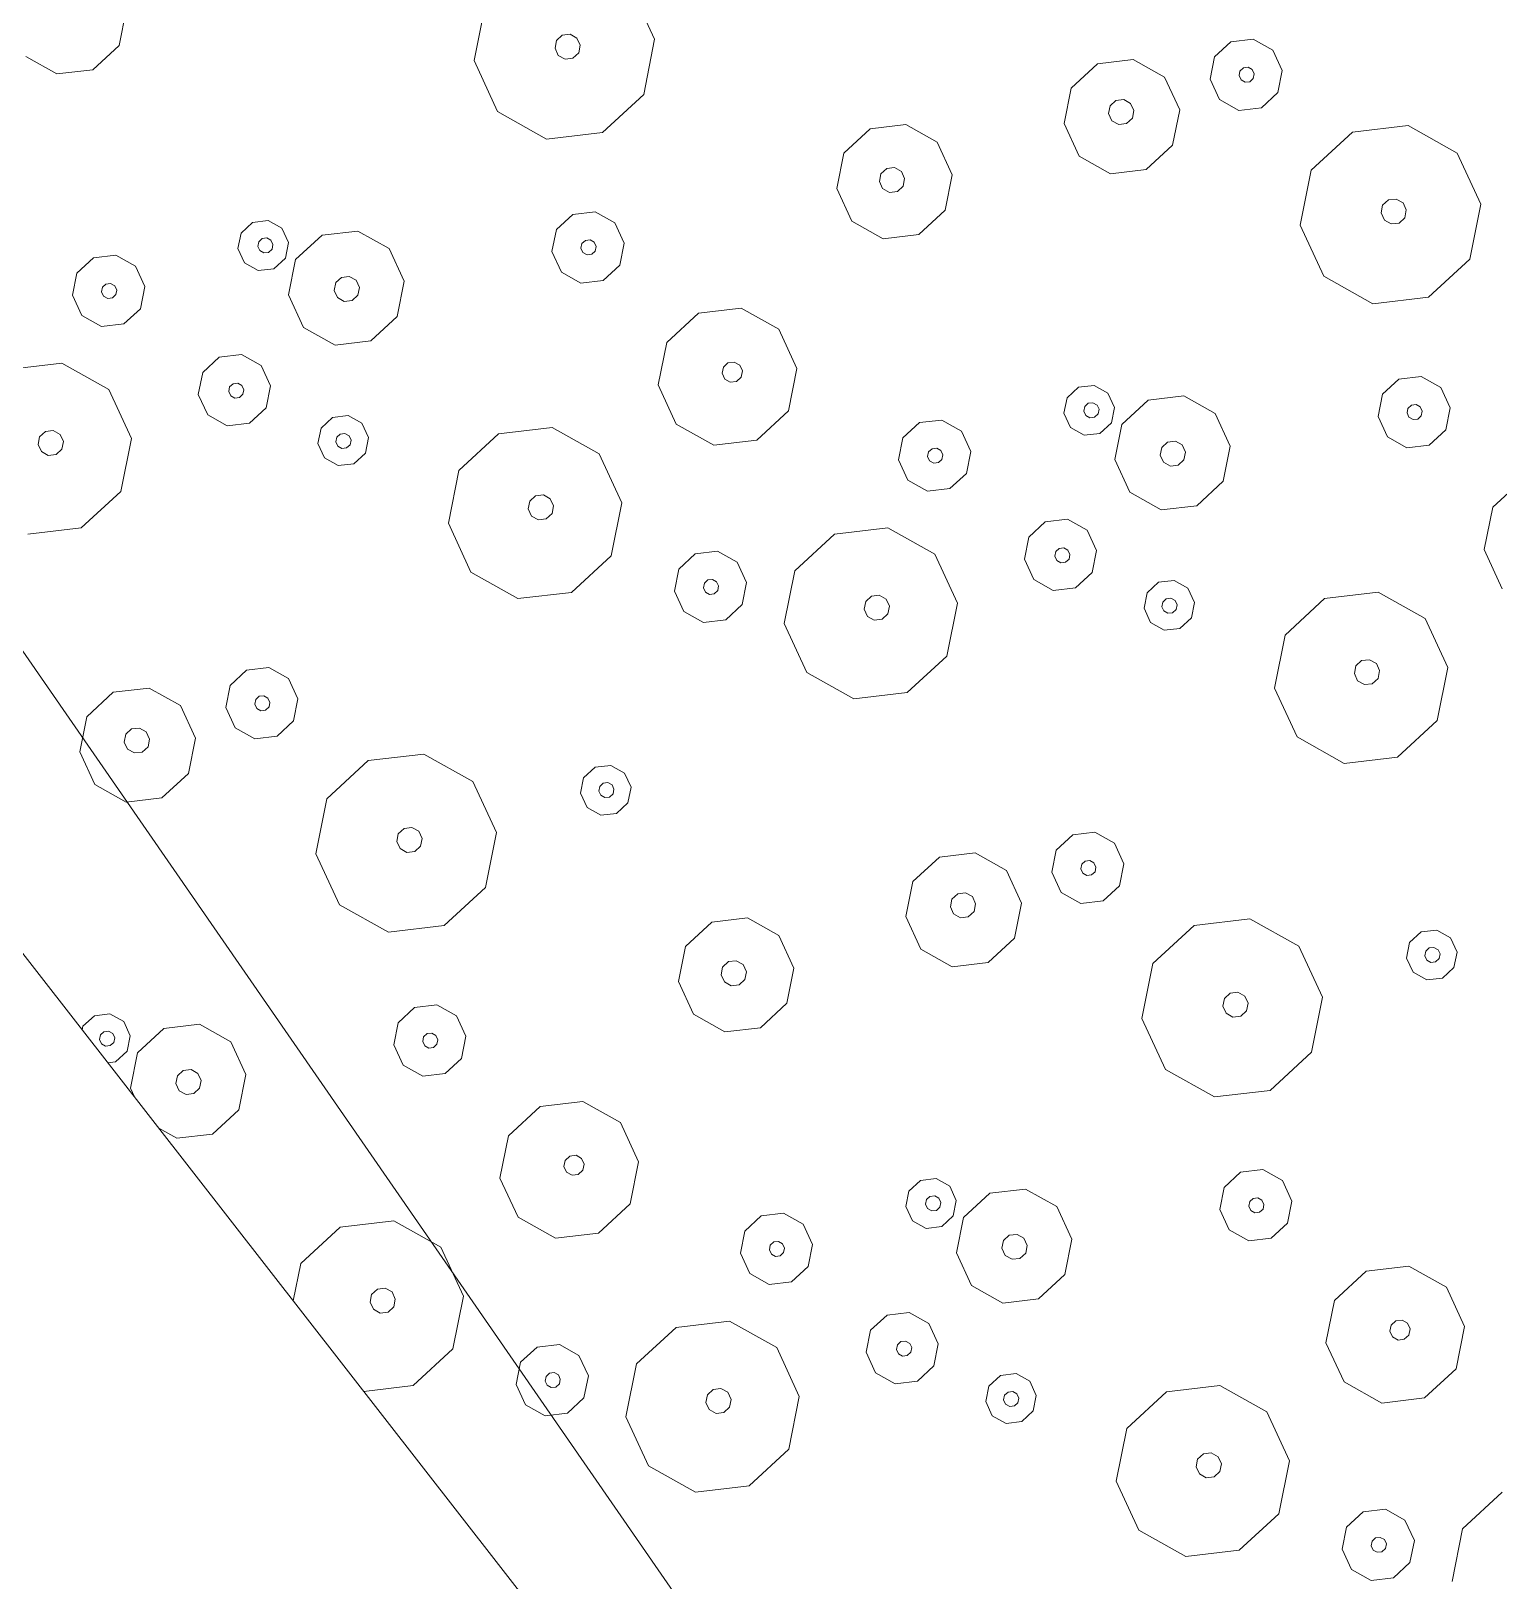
# Model space of a CAD drawing. Header units: metres. Extents: x -2858 to 512, y -1995 to 1252.
# Drawn here: x -541.983 to -538.752, y 377.744 to 381.156 of the extents above; entities that cross this region are included whole.
import ezdxf
from ezdxf.lldxf.tags import DXFTag

# ---------------------------------------------------------------- set-up
doc = ezdxf.new("R2010")
doc.units = ezdxf.units.M
doc.layers.add('Calque commun', color=7, linetype='Continuous')
doc.layers.add('Calque11', color=7, linetype='Continuous')
tags = doc.linetypes.add('HIDDENX2', pattern=[0.75, 0.5, -0.25]).pattern_tags.tags
tags[6:7] = [DXFTag(74, 4), DXFTag(75, 0), DXFTag(340, '0'), DXFTag(46, 1.0), DXFTag(50, 0.0), DXFTag(44, 0.0), DXFTag(45, 0.0)]
tags[4:5] = [DXFTag(74, 4), DXFTag(75, 0), DXFTag(340, '0'), DXFTag(46, 1.0), DXFTag(50, 0.0), DXFTag(44, 0.0), DXFTag(45, 0.0)]

# ---------------------------------------------------------------- blocks, each defined once
blk = doc.blocks.new('geometrebondepartleger')
at = {"layer": 'Calque11', "color": 7, "linetype": 'Continuous', "lineweight": 9}
blk.add_line((150.3457, 147.4392, 79), (130.1803, 35.9078, 79), dxfattribs=at)
blk = doc.blocks.new('pattern')
at = {"layer": 'Calque commun', "color": 54, "linetype": 'Continuous', "lineweight": 9}
for p, q in [((72.4658, 102.9849), (72.3636, 102.9246)), ((72.3636, 102.9246), (72.2455, 102.9358)), ((72.4538, 102.8631), (72.4964, 102.8882)), ((72.4964, 102.8882), (72.5456, 102.8835)), ((72.5456, 102.8835), (72.5827, 102.8508)), ((72.4342, 102.8177), (72.4538, 102.8631)), ((72.5827, 102.8508), (72.5934, 102.8025)), ((72.4449, 102.7694), (72.4342, 102.8177)), ((72.4963, 102.8126), (72.5005, 102.8221)), ((72.4986, 102.8024), (72.4963, 102.8126)), ((72.5064, 102.7956), (72.4986, 102.8024)), ((72.5005, 102.8221), (72.5094, 102.8274)), ((72.5094, 102.8274), (72.5198, 102.8264)), ((72.5198, 102.8264), (72.5275, 102.8195)), ((72.5298, 102.8094), (72.5257, 102.7999)), ((72.5275, 102.8195), (72.5298, 102.8094)), ((72.5934, 102.8025), (72.5738, 102.7572)), ((72.482, 102.7367), (72.4449, 102.7694)), ((72.5167, 102.7946), (72.5064, 102.7956)), ((72.5257, 102.7999), (72.5167, 102.7946)), ((72.5312, 102.732), (72.482, 102.7367)), ((72.5738, 102.7572), (72.5312, 102.732)), ((72.0289, 102.6311), (72.1106, 102.6793)), ((72.1106, 102.6793), (72.2051, 102.6703)), ((72.2051, 102.6703), (72.2763, 102.6075)), ((71.9911, 102.544), (72.0289, 102.6311)), ((72.2763, 102.6075), (72.2969, 102.5148)), ((72.5064, 102.5411), (72.6086, 102.6015)), ((72.6086, 102.6015), (72.7267, 102.5902)), ((72.7267, 102.5902), (72.8157, 102.5117)), ((72.0118, 102.4513), (71.9911, 102.544)), ((72.1073, 102.5326), (72.1129, 102.5453)), ((72.1104, 102.5191), (72.1073, 102.5326)), ((72.1129, 102.5453), (72.1248, 102.5523)), ((72.1248, 102.5523), (72.1386, 102.551)), ((72.1386, 102.551), (72.1489, 102.5419)), ((72.1489, 102.5419), (72.1519, 102.5284)), ((72.4592, 102.4323), (72.5064, 102.5411)), ((72.1207, 102.5099), (72.1104, 102.5191)), ((72.1345, 102.5086), (72.1207, 102.5099)), ((72.1464, 102.5157), (72.1345, 102.5086)), ((72.1519, 102.5284), (72.1464, 102.5157)), ((72.2969, 102.5148), (72.2592, 102.4277)), ((72.8157, 102.5117), (72.8415, 102.3959)), ((72.0829, 102.3885), (72.0118, 102.4513)), ((72.2592, 102.4277), (72.1774, 102.3795)), ((72.485, 102.3164), (72.4592, 102.4323)), ((72.6045, 102.4181), (72.6114, 102.4339)), ((72.6114, 102.4339), (72.6263, 102.4427)), ((72.6263, 102.4427), (72.6435, 102.4411)), ((72.6435, 102.4411), (72.6565, 102.4296)), ((72.6565, 102.4296), (72.6602, 102.4127)), ((72.6083, 102.4012), (72.6045, 102.4181)), ((72.6212, 102.3897), (72.6083, 102.4012)), ((72.6534, 102.3969), (72.6385, 102.3881)), ((72.6602, 102.4127), (72.6534, 102.3969)), ((72.8415, 102.3959), (72.7943, 102.287)), ((72.1774, 102.3795), (72.0829, 102.3885)), ((72.6385, 102.3881), (72.6212, 102.3897)), ((72.574, 102.2379), (72.485, 102.3164)), ((72.7943, 102.287), (72.6921, 102.2266)), ((72.6921, 102.2266), (72.574, 102.2379)), ((72.0768, 102.1638), (72.1193, 102.1889)), ((72.1193, 102.1889), (72.1686, 102.1842)), ((72.0571, 102.1184), (72.0768, 102.1638)), ((72.1686, 102.1842), (72.2056, 102.1515)), ((72.1193, 102.1133), (72.1234, 102.1228)), ((72.1234, 102.1228), (72.1324, 102.1281)), ((72.1324, 102.1281), (72.1427, 102.1271)), ((72.1427, 102.1271), (72.1505, 102.1202)), ((72.1505, 102.1202), (72.1527, 102.1101)), ((72.2056, 102.1515), (72.2164, 102.1032)), ((71.426, 102.0689), (71.4558, 102.0865)), ((71.4558, 102.0865), (71.4903, 102.0832)), ((72.0678, 102.0701), (72.0571, 102.1184)), ((72.1216, 102.1031), (72.1193, 102.1133)), ((72.1293, 102.0963), (72.1216, 102.1031)), ((72.1397, 102.0953), (72.1293, 102.0963)), ((72.1486, 102.1006), (72.1397, 102.0953)), ((72.1527, 102.1101), (72.1486, 102.1006)), ((72.2164, 102.1032), (72.1967, 102.0579)), ((71.4122, 102.0372), (71.426, 102.0689)), ((71.4903, 102.0832), (71.5162, 102.0603)), ((71.5162, 102.0603), (71.5238, 102.0266)), ((72.1049, 102.0374), (72.0678, 102.0701)), ((72.1967, 102.0579), (72.1541, 102.0327)), ((71.4198, 102.0034), (71.4122, 102.0372)), ((71.45, 102.0343), (71.4542, 102.0438)), ((71.4523, 102.0242), (71.45, 102.0343)), ((71.4601, 102.0173), (71.4523, 102.0242)), ((71.4542, 102.0438), (71.4631, 102.0491)), ((71.4631, 102.0491), (71.4734, 102.0481)), ((71.4793, 102.0216), (71.4704, 102.0163)), ((71.4734, 102.0481), (71.4812, 102.0413)), ((71.4835, 102.0311), (71.4793, 102.0216)), ((71.4812, 102.0413), (71.4835, 102.0311)), ((71.5238, 102.0266), (71.51, 101.9948)), ((72.1541, 102.0327), (72.1049, 102.0374)), ((72.7573, 101.9984), (72.7711, 102.0302)), ((72.7711, 102.0302), (72.8009, 102.0478)), ((72.8009, 102.0478), (72.8353, 102.0445)), ((72.8353, 102.0445), (72.8613, 102.0216)), ((72.8613, 102.0216), (72.8688, 101.9878)), ((71.4457, 101.9805), (71.4198, 102.0034)), ((71.4704, 102.0163), (71.4601, 102.0173)), ((71.51, 101.9948), (71.4802, 101.9772)), ((72.7648, 101.9647), (72.7573, 101.9984)), ((72.7968, 101.9957), (72.8009, 102.0052)), ((72.799, 101.9856), (72.7968, 101.9957)), ((72.8068, 101.9787), (72.799, 101.9856)), ((72.8009, 102.0052), (72.8098, 102.0105)), ((72.8098, 102.0105), (72.8202, 102.0095)), ((72.8202, 102.0095), (72.8279, 102.0026)), ((72.8302, 101.9925), (72.8261, 101.983)), ((72.8279, 102.0026), (72.8302, 101.9925)), ((72.8688, 101.9878), (72.855, 101.9561)), ((71.4802, 101.9772), (71.4457, 101.9805)), ((71.6977, 101.9146), (71.8042, 101.9774)), ((71.8042, 101.9774), (71.9272, 101.9657)), ((71.9272, 101.9657), (72.0199, 101.8839)), ((72.7908, 101.9418), (72.7648, 101.9647)), ((72.8171, 101.9777), (72.8068, 101.9787)), ((72.8261, 101.983), (72.8171, 101.9777)), ((72.855, 101.9561), (72.8252, 101.9385)), ((72.8252, 101.9385), (72.7908, 101.9418)), ((71.6486, 101.8012), (71.6977, 101.9146)), ((72.0199, 101.8839), (72.0468, 101.7632)), ((72.4624, 101.8591), (72.5305, 101.8994)), ((72.5305, 101.8994), (72.6092, 101.8919)), ((72.6092, 101.8919), (72.6685, 101.8395)), ((72.4309, 101.7866), (72.4624, 101.8591)), ((72.6685, 101.8395), (72.6857, 101.7623)), ((72.8301, 101.7935), (72.8727, 101.8186)), ((72.8727, 101.8186), (72.9219, 101.814)), ((72.9219, 101.814), (72.9589, 101.7812)), ((71.6754, 101.6805), (71.6486, 101.8012)), ((71.8098, 101.7854), (71.8167, 101.8013)), ((71.8135, 101.7686), (71.8098, 101.7854)), ((71.8167, 101.8013), (71.8316, 101.8101)), ((71.8316, 101.8101), (71.8488, 101.8085)), ((71.8488, 101.8085), (71.8618, 101.797)), ((71.8655, 101.7801), (71.8586, 101.7643)), ((71.8618, 101.797), (71.8655, 101.7801)), ((72.4481, 101.7094), (72.4309, 101.7866)), ((72.5311, 101.7789), (72.538, 101.7948)), ((72.5349, 101.762), (72.5311, 101.7789)), ((72.538, 101.7948), (72.5529, 101.8036)), ((72.5529, 101.8036), (72.5701, 101.8019)), ((72.5701, 101.8019), (72.5831, 101.7905)), ((72.5831, 101.7905), (72.5869, 101.7736)), ((72.8104, 101.7482), (72.8301, 101.7935)), ((72.9589, 101.7812), (72.9697, 101.733)), ((71.8265, 101.7571), (71.8135, 101.7686)), ((71.8437, 101.7555), (71.8265, 101.7571)), ((71.8586, 101.7643), (71.8437, 101.7555)), ((72.0468, 101.7632), (71.9976, 101.6498)), ((72.5479, 101.7505), (72.5349, 101.762)), ((72.5651, 101.7489), (72.5479, 101.7505)), ((72.58, 101.7577), (72.5651, 101.7489)), ((72.5869, 101.7736), (72.58, 101.7577)), ((72.6857, 101.7623), (72.6543, 101.6897)), ((72.8212, 101.6999), (72.8104, 101.7482)), ((72.8713, 101.746), (72.8754, 101.7555)), ((72.8736, 101.7358), (72.8713, 101.746)), ((72.8754, 101.7555), (72.8844, 101.7608)), ((72.8844, 101.7608), (72.8947, 101.7598)), ((72.8947, 101.7598), (72.9025, 101.7529)), ((72.9025, 101.7529), (72.9048, 101.7428)), ((72.8813, 101.729), (72.8736, 101.7358)), ((72.8917, 101.728), (72.8813, 101.729)), ((72.9006, 101.7332), (72.8917, 101.728)), ((72.9048, 101.7428), (72.9006, 101.7332)), ((72.9697, 101.733), (72.95, 101.6876)), ((70.9733, 101.6359), (71.0754, 101.6963)), ((71.0754, 101.6963), (71.1936, 101.685)), ((71.1936, 101.685), (71.2825, 101.6065)), ((71.7681, 101.5987), (71.6754, 101.6805)), ((72.5074, 101.657), (72.4481, 101.7094)), ((72.6543, 101.6897), (72.5861, 101.6495)), ((72.8582, 101.6672), (72.8212, 101.6999)), ((72.95, 101.6876), (72.9074, 101.6625)), ((73.1205, 101.6427), (73.2226, 101.703)), ((73.2226, 101.703), (73.3408, 101.6918)), ((73.3408, 101.6918), (73.4297, 101.6133)), ((71.9976, 101.6498), (71.8911, 101.587)), ((72.5861, 101.6495), (72.5074, 101.657)), ((72.9074, 101.6625), (72.8582, 101.6672)), ((73.0733, 101.5339), (73.1205, 101.6427)), ((70.7638, 101.6096), (70.726, 101.5226)), ((70.926, 101.5271), (70.9733, 101.6359)), ((72.5549, 101.5809), (72.5687, 101.6127)), ((72.5687, 101.6127), (72.5985, 101.6303)), ((72.5985, 101.6303), (72.6329, 101.627)), ((72.6329, 101.627), (72.6589, 101.6041)), ((73.4297, 101.6133), (73.4555, 101.4974)), ((71.2825, 101.6065), (71.3083, 101.4907)), ((71.8911, 101.587), (71.7681, 101.5987)), ((72.5624, 101.5471), (72.5549, 101.5809)), ((72.5906, 101.5805), (72.5947, 101.5901)), ((72.5928, 101.5704), (72.5906, 101.5805)), ((72.5947, 101.5901), (72.6036, 101.5954)), ((72.6036, 101.5954), (72.614, 101.5944)), ((72.614, 101.5944), (72.6217, 101.5875)), ((72.624, 101.5774), (72.6199, 101.5678)), ((72.6217, 101.5875), (72.624, 101.5774)), ((72.6589, 101.6041), (72.6664, 101.5703)), ((72.5884, 101.5242), (72.5624, 101.5471)), ((72.6006, 101.5635), (72.5928, 101.5704)), ((72.6109, 101.5626), (72.6006, 101.5635)), ((72.6199, 101.5678), (72.6109, 101.5626)), ((72.6664, 101.5703), (72.6526, 101.5385)), ((73.2254, 101.5355), (73.2403, 101.5443)), ((73.2403, 101.5443), (73.2576, 101.5427)), ((73.2576, 101.5427), (73.2705, 101.5312)), ((70.726, 101.5226), (70.6442, 101.4743)), ((70.9518, 101.4112), (70.926, 101.5271)), ((71.0713, 101.5129), (71.0782, 101.5287)), ((71.0751, 101.496), (71.0713, 101.5129)), ((71.0782, 101.5287), (71.0931, 101.5375)), ((71.0931, 101.5375), (71.1103, 101.5359)), ((71.1103, 101.5359), (71.1233, 101.5244)), ((71.1271, 101.5075), (71.1202, 101.4917)), ((71.1233, 101.5244), (71.1271, 101.5075)), ((72.6228, 101.521), (72.5884, 101.5242)), ((72.6526, 101.5385), (72.6228, 101.521)), ((73.0991, 101.418), (73.0733, 101.5339)), ((73.2185, 101.5196), (73.2254, 101.5355)), ((73.2223, 101.5027), (73.2185, 101.5196)), ((73.2743, 101.5143), (73.2674, 101.4985)), ((73.2705, 101.5312), (73.2743, 101.5143)), ((70.6442, 101.4743), (70.5497, 101.4833)), ((71.0881, 101.4845), (71.0751, 101.496)), ((71.1053, 101.4829), (71.0881, 101.4845)), ((71.1202, 101.4917), (71.1053, 101.4829)), ((71.3083, 101.4907), (71.2611, 101.3818)), ((73.2353, 101.4913), (73.2223, 101.5027)), ((73.2525, 101.4897), (73.2353, 101.4913)), ((73.2674, 101.4985), (73.2525, 101.4897)), ((73.4555, 101.4974), (73.4083, 101.3886)), ((72.8323, 101.3963), (72.852, 101.4417)), ((72.852, 101.4417), (72.8946, 101.4668)), ((72.8946, 101.4668), (72.9438, 101.4621)), ((72.9438, 101.4621), (72.9809, 101.4294)), ((71.0408, 101.3327), (70.9518, 101.4112)), ((71.7701, 101.393), (71.8127, 101.4182)), ((71.8127, 101.4182), (71.8619, 101.4135)), ((71.8619, 101.4135), (71.899, 101.3807)), ((72.8987, 101.4007), (72.9076, 101.406)), ((72.9076, 101.406), (72.9179, 101.405)), ((72.9179, 101.405), (72.9257, 101.3981)), ((72.9809, 101.4294), (72.9916, 101.3811)), ((73.188, 101.3395), (73.0991, 101.418)), ((71.2611, 101.3818), (71.1589, 101.3215)), ((71.7505, 101.3477), (71.7701, 101.393)), ((71.899, 101.3807), (71.9097, 101.3325)), ((72.8431, 101.348), (72.8323, 101.3963)), ((72.8945, 101.3912), (72.8987, 101.4007)), ((72.8968, 101.3811), (72.8945, 101.3912)), ((72.9046, 101.3742), (72.8968, 101.3811)), ((72.9149, 101.3732), (72.9046, 101.3742)), ((72.9239, 101.3785), (72.9149, 101.3732)), ((72.928, 101.388), (72.9239, 101.3785)), ((72.9257, 101.3981), (72.928, 101.388)), ((72.9916, 101.3811), (72.9719, 101.3358)), ((73.4083, 101.3886), (73.3061, 101.3282)), ((71.7612, 101.2994), (71.7505, 101.3477)), ((71.8126, 101.3425), (71.8168, 101.3521)), ((71.8149, 101.3324), (71.8126, 101.3425)), ((71.8168, 101.3521), (71.8257, 101.3573)), ((71.8257, 101.3573), (71.8361, 101.3564)), ((71.8361, 101.3564), (71.8438, 101.3495)), ((71.8461, 101.3393), (71.842, 101.3298)), ((71.8438, 101.3495), (71.8461, 101.3393)), ((72.8801, 101.3153), (72.8431, 101.348)), ((72.9719, 101.3358), (72.9294, 101.3106)), ((73.3061, 101.3282), (73.188, 101.3395)), ((71.1589, 101.3215), (71.0408, 101.3327)), ((71.8227, 101.3255), (71.8149, 101.3324)), ((71.833, 101.3245), (71.8227, 101.3255)), ((71.842, 101.3298), (71.833, 101.3245)), ((71.9097, 101.3325), (71.8901, 101.2871)), ((71.9852, 101.2827), (72.0533, 101.3229)), ((72.0533, 101.3229), (72.132, 101.3154)), ((72.132, 101.3154), (72.1914, 101.263)), ((72.9294, 101.3106), (72.8801, 101.3153)), ((70.5436, 101.2586), (70.5862, 101.2837)), ((70.5862, 101.2837), (70.6354, 101.279)), ((70.6354, 101.279), (70.6724, 101.2463)), ((71.7983, 101.2667), (71.7612, 101.2994)), ((71.8901, 101.2871), (71.8475, 101.262)), ((71.9537, 101.2101), (71.9852, 101.2827)), ((73.3963, 101.2667), (73.4389, 101.2918)), ((73.4389, 101.2918), (73.4881, 101.2871)), ((73.4881, 101.2871), (73.5252, 101.2544)), ((70.5239, 101.2132), (70.5436, 101.2586)), ((70.6724, 101.2463), (70.6832, 101.198)), ((71.8475, 101.262), (71.7983, 101.2667)), ((72.1914, 101.263), (72.2085, 101.1858)), ((73.3766, 101.2213), (73.3963, 101.2667)), ((73.5252, 101.2544), (73.5359, 101.2062)), ((70.5347, 101.1649), (70.5239, 101.2132)), ((70.5861, 101.2081), (70.5902, 101.2176)), ((70.5884, 101.198), (70.5861, 101.2081)), ((70.5902, 101.2176), (70.5992, 101.2229)), ((70.5992, 101.2229), (70.6095, 101.2219)), ((70.6095, 101.2219), (70.6173, 101.215)), ((70.6196, 101.2049), (70.6154, 101.1954)), ((70.6173, 101.215), (70.6196, 101.2049)), ((71.9709, 101.1329), (71.9537, 101.2101)), ((72.0467, 101.1927), (72.0536, 101.2086)), ((72.0536, 101.2086), (72.0685, 101.2174)), ((72.0685, 101.2174), (72.0857, 101.2157)), ((72.0857, 101.2157), (72.0987, 101.2043)), ((72.0987, 101.2043), (72.1024, 101.1874)), ((73.3874, 101.1731), (73.3766, 101.2213)), ((73.4388, 101.2162), (73.443, 101.2257)), ((73.4411, 101.2061), (73.4388, 101.2162)), ((73.4489, 101.1992), (73.4411, 101.2061)), ((73.443, 101.2257), (73.4519, 101.231)), ((73.4592, 101.1982), (73.4489, 101.1992)), ((73.4519, 101.231), (73.4622, 101.23)), ((73.4682, 101.2035), (73.4592, 101.1982)), ((73.4622, 101.23), (73.47, 101.2232)), ((73.4723, 101.213), (73.4682, 101.2035)), ((73.47, 101.2232), (73.4723, 101.213)), ((73.5359, 101.2062), (73.5163, 101.1608)), ((70.5717, 101.1322), (70.5347, 101.1649)), ((70.5962, 101.1911), (70.5884, 101.198)), ((70.6065, 101.1901), (70.5962, 101.1911)), ((70.6154, 101.1954), (70.6065, 101.1901)), ((70.6832, 101.198), (70.6635, 101.1527)), ((72.0505, 101.1758), (72.0467, 101.1927)), ((72.0634, 101.1644), (72.0505, 101.1758)), ((72.0956, 101.1715), (72.0807, 101.1627)), ((72.1024, 101.1874), (72.0956, 101.1715)), ((72.2085, 101.1858), (72.1771, 101.1132)), ((73.4245, 101.1404), (73.3874, 101.1731)), ((70.621, 101.1275), (70.5717, 101.1322)), ((70.6635, 101.1527), (70.621, 101.1275)), ((71.2379, 101.125), (71.2677, 101.1426)), ((71.2677, 101.1426), (71.3022, 101.1393)), ((71.3022, 101.1393), (71.3281, 101.1164)), ((72.0302, 101.0805), (71.9709, 101.1329)), ((72.0807, 101.1627), (72.0634, 101.1644)), ((73.4737, 101.1357), (73.4245, 101.1404)), ((73.5163, 101.1608), (73.4737, 101.1357)), ((71.2241, 101.0932), (71.2379, 101.125)), ((71.2636, 101.0905), (71.2677, 101.1)), ((71.2677, 101.1), (71.2766, 101.1053)), ((71.2766, 101.1053), (71.287, 101.1043)), ((71.287, 101.1043), (71.2948, 101.0974)), ((71.2948, 101.0974), (71.297, 101.0873)), ((71.3281, 101.1164), (71.3356, 101.0826)), ((72.1771, 101.1132), (72.109, 101.073)), ((70.1646, 101.0094), (70.271, 101.0722)), ((70.271, 101.0722), (70.394, 101.0605)), ((71.2317, 101.0595), (71.2241, 101.0932)), ((71.2658, 101.0804), (71.2636, 101.0905)), ((71.2736, 101.0735), (71.2658, 101.0804)), ((71.284, 101.0725), (71.2736, 101.0735)), ((71.2929, 101.0778), (71.284, 101.0725)), ((71.297, 101.0873), (71.2929, 101.0778)), ((71.3356, 101.0826), (71.3219, 101.0509)), ((72.109, 101.073), (72.0302, 101.0805)), ((72.9714, 101.0347), (73.0531, 101.083)), ((73.0531, 101.083), (73.1476, 101.074)), ((73.1476, 101.074), (73.2188, 101.0111)), ((70.394, 101.0605), (70.4867, 100.9787)), ((71.2576, 101.0366), (71.2317, 101.0595)), ((71.2921, 101.0333), (71.2576, 101.0366)), ((71.3219, 101.0509), (71.2921, 101.0333)), ((72.4258, 101.0051), (72.4939, 101.0453)), ((72.4939, 101.0453), (72.5726, 101.0378)), ((72.5726, 101.0378), (72.6319, 100.9854)), ((72.9336, 100.9476), (72.9714, 101.0347)), ((70.1154, 100.896), (70.1646, 101.0094)), ((70.9292, 100.954), (70.9973, 100.9942)), ((70.9973, 100.9942), (71.0761, 100.9867)), ((72.3943, 100.9325), (72.4258, 101.0051)), ((73.2188, 101.0111), (73.2394, 100.9185)), ((73.4489, 100.9448), (73.5511, 101.0051)), ((73.5511, 101.0051), (73.6692, 100.9939)), ((73.6692, 100.9939), (73.7514, 100.9213)), ((70.4867, 100.9787), (70.5136, 100.858)), ((71.0761, 100.9867), (71.1354, 100.9343)), ((72.6319, 100.9854), (72.6491, 100.9082)), ((70.8977, 100.8814), (70.9292, 100.954)), ((71.1354, 100.9343), (71.1526, 100.8571)), ((72.4115, 100.8553), (72.3943, 100.9325)), ((72.4947, 100.9167), (72.5016, 100.9325)), ((72.5016, 100.9325), (72.5165, 100.9413)), ((72.5165, 100.9413), (72.5337, 100.9397)), ((72.5337, 100.9397), (72.5467, 100.9282)), ((72.5467, 100.9282), (72.5504, 100.9113)), ((72.9543, 100.855), (72.9336, 100.9476)), ((73.0498, 100.9362), (73.0554, 100.949)), ((73.0528, 100.9227), (73.0498, 100.9362)), ((73.0554, 100.949), (73.0673, 100.956)), ((73.0673, 100.956), (73.0811, 100.9547)), ((73.0811, 100.9547), (73.0914, 100.9455)), ((73.0944, 100.932), (73.0889, 100.9193)), ((73.0914, 100.9455), (73.0944, 100.932)), ((73.4017, 100.8359), (73.4489, 100.9448)), ((70.1423, 100.7753), (70.1154, 100.896)), ((70.2766, 100.8803), (70.2835, 100.8961)), ((70.2835, 100.8961), (70.2984, 100.9049)), ((70.2984, 100.9049), (70.3156, 100.9033)), ((70.3156, 100.9033), (70.3286, 100.8918)), ((70.3286, 100.8918), (70.3323, 100.8749)), ((71.0048, 100.8896), (71.0197, 100.8984)), ((71.0197, 100.8984), (71.037, 100.8967)), ((71.037, 100.8967), (71.0499, 100.8853)), ((71.2969, 100.8883), (71.3395, 100.9135)), ((71.3395, 100.9135), (71.3887, 100.9088)), ((71.3887, 100.9088), (71.4258, 100.876)), ((72.4985, 100.8998), (72.4947, 100.9167)), ((72.5114, 100.8883), (72.4985, 100.8998)), ((72.5436, 100.8955), (72.5287, 100.8867)), ((72.5504, 100.9113), (72.5436, 100.8955)), ((72.6491, 100.9082), (72.6177, 100.8356)), ((73.0632, 100.9136), (73.0528, 100.9227)), ((73.077, 100.9123), (73.0632, 100.9136)), ((73.0889, 100.9193), (73.077, 100.9123)), ((73.2394, 100.9185), (73.2017, 100.8314)), ((70.2804, 100.8634), (70.2766, 100.8803)), ((70.2933, 100.8519), (70.2804, 100.8634)), ((70.3255, 100.8591), (70.3106, 100.8503)), ((70.3323, 100.8749), (70.3255, 100.8591)), ((70.5136, 100.858), (70.4644, 100.7446)), ((70.9149, 100.8042), (70.8977, 100.8814)), ((70.9979, 100.8737), (71.0048, 100.8896)), ((71.0017, 100.8568), (70.9979, 100.8737)), ((71.0537, 100.8684), (71.0468, 100.8525)), ((71.0499, 100.8853), (71.0537, 100.8684)), ((71.2772, 100.843), (71.2969, 100.8883)), ((71.4258, 100.876), (71.4365, 100.8278)), ((72.5287, 100.8867), (72.5114, 100.8883)), ((70.3106, 100.8503), (70.2933, 100.8519)), ((71.0147, 100.8453), (71.0017, 100.8568)), ((71.0319, 100.8437), (71.0147, 100.8453)), ((71.0468, 100.8525), (71.0319, 100.8437)), ((71.1526, 100.8571), (71.1211, 100.7845)), ((71.288, 100.7947), (71.2772, 100.843)), ((71.3381, 100.8408), (71.3423, 100.8503)), ((71.3404, 100.8306), (71.3381, 100.8408)), ((71.3482, 100.8238), (71.3404, 100.8306)), ((71.3423, 100.8503), (71.3512, 100.8556)), ((71.3585, 100.8228), (71.3482, 100.8238)), ((71.3512, 100.8556), (71.3615, 100.8546)), ((71.3675, 100.828), (71.3585, 100.8228)), ((71.3615, 100.8546), (71.3693, 100.8477)), ((71.3716, 100.8376), (71.3675, 100.828)), ((71.3693, 100.8477), (71.3716, 100.8376)), ((71.4365, 100.8278), (71.4168, 100.7824)), ((72.4708, 100.8029), (72.4115, 100.8553)), ((72.6177, 100.8356), (72.5495, 100.7954)), ((73.0254, 100.7921), (72.9543, 100.855)), ((73.2017, 100.8314), (73.1199, 100.7831)), ((73.4275, 100.7201), (73.4017, 100.8359)), ((73.547, 100.8217), (73.5539, 100.8376)), ((73.5539, 100.8376), (73.5688, 100.8464)), ((73.5688, 100.8464), (73.586, 100.8447)), ((73.586, 100.8447), (73.599, 100.8333)), ((73.599, 100.8333), (73.6027, 100.8164)), ((70.9742, 100.7518), (70.9149, 100.8042)), ((71.3251, 100.762), (71.288, 100.7947)), ((71.5873, 100.7375), (71.6895, 100.7979)), ((71.6895, 100.7979), (71.8076, 100.7866)), ((72.5495, 100.7954), (72.4708, 100.8029)), ((73.1199, 100.7831), (73.0254, 100.7921)), ((73.5508, 100.8048), (73.547, 100.8217)), ((73.5637, 100.7934), (73.5508, 100.8048)), ((73.581, 100.7917), (73.5637, 100.7934)), ((73.5959, 100.8005), (73.581, 100.7917)), ((73.6027, 100.8164), (73.5959, 100.8005)), ((70.2349, 100.6935), (70.1423, 100.7753)), ((71.1211, 100.7845), (71.053, 100.7443)), ((71.3743, 100.7573), (71.3251, 100.762)), ((71.4168, 100.7824), (71.3743, 100.7573)), ((71.8076, 100.7866), (71.8966, 100.7081)), ((70.4644, 100.7446), (70.358, 100.6818)), ((71.053, 100.7443), (70.9742, 100.7518)), ((71.0355, 100.7075), (71.0653, 100.7251)), ((71.0653, 100.7251), (71.0998, 100.7218)), ((71.0998, 100.7218), (71.1257, 100.6989)), ((71.5401, 100.6287), (71.5873, 100.7375)), ((70.358, 100.6818), (70.2349, 100.6935)), ((71.0217, 100.6757), (71.0355, 100.7075)), ((71.0615, 100.6849), (71.0705, 100.6902)), ((71.0705, 100.6902), (71.0808, 100.6892)), ((71.0808, 100.6892), (71.0886, 100.6823)), ((71.1257, 100.6989), (71.1332, 100.6651)), ((71.8966, 100.7081), (71.9223, 100.5922)), ((73.5165, 100.6415), (73.4275, 100.7201)), ((71.0293, 100.6419), (71.0217, 100.6757)), ((71.0574, 100.6754), (71.0615, 100.6849)), ((71.0596, 100.6652), (71.0574, 100.6754)), ((71.0674, 100.6583), (71.0596, 100.6652)), ((71.0778, 100.6574), (71.0674, 100.6583)), ((71.0867, 100.6626), (71.0778, 100.6574)), ((71.0908, 100.6722), (71.0867, 100.6626)), ((71.0886, 100.6823), (71.0908, 100.6722)), ((71.1332, 100.6651), (71.1195, 100.6333)), ((73.7064, 100.6727), (73.6346, 100.6303)), ((71.0552, 100.619), (71.0293, 100.6419)), ((71.0897, 100.6158), (71.0552, 100.619)), ((71.1195, 100.6333), (71.0897, 100.6158)), ((71.5659, 100.5128), (71.5401, 100.6287)), ((71.6854, 100.6144), (71.6922, 100.6303)), ((71.6922, 100.6303), (71.7072, 100.6391)), ((71.7072, 100.6391), (71.7244, 100.6375)), ((71.7244, 100.6375), (71.7374, 100.626)), ((71.7374, 100.626), (71.7411, 100.6091)), ((73.6346, 100.6303), (73.5165, 100.6415)), ((71.6891, 100.5975), (71.6854, 100.6144)), ((71.7021, 100.5861), (71.6891, 100.5975)), ((71.7193, 100.5845), (71.7021, 100.5861)), ((71.7342, 100.5933), (71.7193, 100.5845)), ((71.7411, 100.6091), (71.7342, 100.5933)), ((71.9223, 100.5922), (71.8751, 100.4834)), ((73.0193, 100.5674), (73.0618, 100.5926)), ((73.0618, 100.5926), (73.1111, 100.5879)), ((73.1111, 100.5879), (73.1481, 100.5551)), ((71.3188, 100.5365), (71.3614, 100.5616)), ((71.3614, 100.5616), (71.4106, 100.5569)), ((71.4106, 100.5569), (71.4477, 100.5242)), ((72.9996, 100.522), (73.0193, 100.5674)), ((73.1481, 100.5551), (73.1589, 100.5069)), ((71.2992, 100.4911), (71.3188, 100.5365)), ((71.4477, 100.5242), (71.4584, 100.4759)), ((73.0103, 100.4738), (72.9996, 100.522)), ((73.0618, 100.5169), (73.0659, 100.5265)), ((73.064, 100.5068), (73.0618, 100.5169)), ((73.0659, 100.5265), (73.0749, 100.5317)), ((73.0749, 100.5317), (73.0852, 100.5307)), ((73.0852, 100.5307), (73.093, 100.5239)), ((73.093, 100.5239), (73.0952, 100.5137)), ((70.2173, 100.4425), (70.2369, 100.4878)), ((70.2369, 100.4878), (70.2795, 100.513)), ((70.2795, 100.513), (70.3287, 100.5083)), ((70.3287, 100.5083), (70.3658, 100.4755)), ((71.3099, 100.4428), (71.2992, 100.4911)), ((71.3614, 100.486), (71.3655, 100.4955)), ((71.3636, 100.4759), (71.3614, 100.486)), ((71.3655, 100.4955), (71.3744, 100.5008)), ((71.3744, 100.5008), (71.3848, 100.4998)), ((71.3848, 100.4998), (71.3925, 100.4929)), ((71.3948, 100.4828), (71.3907, 100.4733)), ((71.3925, 100.4929), (71.3948, 100.4828)), ((71.6548, 100.4343), (71.5659, 100.5128)), ((71.8751, 100.4834), (71.773, 100.423)), ((72.3685, 100.4726), (72.3983, 100.4902)), ((72.3983, 100.4902), (72.4328, 100.4869)), ((72.4328, 100.4869), (72.4587, 100.464)), ((73.0718, 100.4999), (73.064, 100.5068)), ((73.0822, 100.4989), (73.0718, 100.4999)), ((73.0911, 100.5042), (73.0822, 100.4989)), ((73.0952, 100.5137), (73.0911, 100.5042)), ((73.1589, 100.5069), (73.1392, 100.4615)), ((70.2836, 100.4469), (70.2925, 100.4521)), ((70.2925, 100.4521), (70.3029, 100.4512)), ((70.3029, 100.4512), (70.3107, 100.4443)), ((70.3658, 100.4755), (70.3766, 100.4273)), ((71.3714, 100.469), (71.3636, 100.4759)), ((71.3817, 100.468), (71.3714, 100.469)), ((71.3907, 100.4733), (71.3817, 100.468)), ((71.4584, 100.4759), (71.4388, 100.4306)), ((72.3548, 100.4408), (72.3685, 100.4726)), ((72.3967, 100.4475), (72.4056, 100.4528)), ((72.4056, 100.4528), (72.4159, 100.4518)), ((72.4159, 100.4518), (72.4237, 100.4449)), ((72.4587, 100.464), (72.4662, 100.4302)), ((73.0474, 100.4411), (73.0103, 100.4738)), ((73.1392, 100.4615), (73.0966, 100.4364)), ((70.228, 100.3942), (70.2173, 100.4425)), ((70.2795, 100.4373), (70.2836, 100.4469)), ((70.2817, 100.4272), (70.2795, 100.4373)), ((70.2895, 100.4203), (70.2817, 100.4272)), ((70.2999, 100.4193), (70.2895, 100.4203)), ((70.3088, 100.4246), (70.2999, 100.4193)), ((70.3129, 100.4342), (70.3088, 100.4246)), ((70.3107, 100.4443), (70.3129, 100.4342)), ((70.3766, 100.4273), (70.3569, 100.3819)), ((70.452, 100.3775), (70.5201, 100.4177)), ((70.5201, 100.4177), (70.5989, 100.4102)), ((71.347, 100.4101), (71.3099, 100.4428)), ((71.4388, 100.4306), (71.3962, 100.4054)), ((71.773, 100.423), (71.6548, 100.4343)), ((72.3623, 100.407), (72.3548, 100.4408)), ((72.3925, 100.438), (72.3967, 100.4475)), ((72.3948, 100.4278), (72.3925, 100.438)), ((72.4026, 100.421), (72.3948, 100.4278)), ((72.4129, 100.42), (72.4026, 100.421)), ((72.4218, 100.4253), (72.4129, 100.42)), ((72.426, 100.4348), (72.4218, 100.4253)), ((72.4237, 100.4449), (72.426, 100.4348)), ((72.4662, 100.4302), (72.4525, 100.3984)), ((73.0966, 100.4364), (73.0474, 100.4411)), ((70.2651, 100.3615), (70.228, 100.3942)), ((70.3569, 100.3819), (70.3143, 100.3568)), ((70.5989, 100.4102), (70.6582, 100.3578)), ((71.3962, 100.4054), (71.347, 100.4101)), ((71.8631, 100.3615), (71.9057, 100.3866)), ((71.9057, 100.3866), (71.9549, 100.382)), ((71.9549, 100.382), (71.992, 100.3492)), ((72.3882, 100.3841), (72.3623, 100.407)), ((72.4227, 100.3808), (72.3882, 100.3841)), ((72.4525, 100.3984), (72.4227, 100.3808)), ((72.6402, 100.3182), (72.7467, 100.3811)), ((72.7467, 100.3811), (72.8697, 100.3693)), ((70.3143, 100.3568), (70.2651, 100.3615)), ((70.4205, 100.3049), (70.452, 100.3775)), ((70.6582, 100.3578), (70.6754, 100.2806)), ((71.8435, 100.3161), (71.8631, 100.3615)), ((71.992, 100.3492), (72.0028, 100.301)), ((72.8697, 100.3693), (72.9624, 100.2875)), ((70.5204, 100.3034), (70.5353, 100.3122)), ((70.5353, 100.3122), (70.5525, 100.3105)), ((71.8542, 100.2679), (71.8435, 100.3161)), ((71.9057, 100.311), (71.9098, 100.3205)), ((71.9098, 100.3205), (71.9187, 100.3258)), ((71.9187, 100.3258), (71.9291, 100.3248)), ((71.9291, 100.3248), (71.9369, 100.318)), ((71.9369, 100.318), (71.9391, 100.3078)), ((72.5911, 100.2048), (72.6402, 100.3182)), ((70.4377, 100.2277), (70.4205, 100.3049)), ((70.5135, 100.2875), (70.5204, 100.3034)), ((70.5173, 100.2706), (70.5135, 100.2875)), ((70.5525, 100.3105), (70.5655, 100.2991)), ((70.5693, 100.2822), (70.5624, 100.2663)), ((70.5655, 100.2991), (70.5693, 100.2822)), ((70.6754, 100.2806), (70.6439, 100.208)), ((71.9079, 100.3009), (71.9057, 100.311)), ((71.9157, 100.294), (71.9079, 100.3009)), ((71.926, 100.293), (71.9157, 100.294)), ((71.935, 100.2983), (71.926, 100.293)), ((71.9391, 100.3078), (71.935, 100.2983)), ((72.0028, 100.301), (71.9831, 100.2556)), ((72.9624, 100.2875), (72.9893, 100.1669)), ((73.4049, 100.2628), (73.473, 100.303)), ((73.473, 100.303), (73.5517, 100.2955)), ((73.5517, 100.2955), (73.611, 100.2431)), ((70.5303, 100.2592), (70.5173, 100.2706)), ((70.5475, 100.2575), (70.5303, 100.2592)), ((70.5624, 100.2663), (70.5475, 100.2575)), ((71.8913, 100.2352), (71.8542, 100.2679)), ((71.9831, 100.2556), (71.9405, 100.2305)), ((73.3734, 100.1902), (73.4049, 100.2628)), ((70.497, 100.1753), (70.4377, 100.2277)), ((71.9405, 100.2305), (71.8913, 100.2352)), ((72.7592, 100.205), (72.7741, 100.2138)), ((72.7741, 100.2138), (72.7913, 100.2121)), ((72.7913, 100.2121), (72.8043, 100.2007)), ((73.611, 100.2431), (73.6208, 100.1992)), ((70.5758, 100.1678), (70.497, 100.1753)), ((70.6439, 100.208), (70.5758, 100.1678)), ((71.4382, 100.1295), (71.52, 100.1778)), ((71.52, 100.1778), (71.6145, 100.1688)), ((72.6179, 100.0842), (72.5911, 100.2048)), ((72.7523, 100.1891), (72.7592, 100.205)), ((72.756, 100.1722), (72.7523, 100.1891)), ((72.808, 100.1838), (72.8011, 100.1679)), ((72.8043, 100.2007), (72.808, 100.1838)), ((73.3906, 100.113), (73.3734, 100.1902)), ((73.4736, 100.1825), (73.4805, 100.1984)), ((73.4774, 100.1656), (73.4736, 100.1825)), ((73.4805, 100.1984), (73.4954, 100.2072)), ((73.4954, 100.2072), (73.5126, 100.2056)), ((73.5126, 100.2056), (73.5256, 100.1941)), ((73.5294, 100.1772), (73.5225, 100.1613)), ((73.5256, 100.1941), (73.5294, 100.1772)), ((71.6145, 100.1688), (71.6856, 100.1059)), ((72.769, 100.1607), (72.756, 100.1722)), ((72.7862, 100.1591), (72.769, 100.1607)), ((72.8011, 100.1679), (72.7862, 100.1591)), ((72.9893, 100.1669), (72.9401, 100.0535)), ((73.4903, 100.1542), (73.4774, 100.1656)), ((73.5076, 100.1525), (73.4903, 100.1542)), ((73.5225, 100.1613), (73.5076, 100.1525)), ((70.8926, 100.0999), (70.9607, 100.1401)), ((70.9607, 100.1401), (71.0395, 100.1326)), ((71.0395, 100.1326), (71.0988, 100.0803)), ((71.4004, 100.0424), (71.4382, 100.1295)), ((73.4499, 100.0606), (73.3906, 100.113)), ((73.6052, 100.1128), (73.5968, 100.0934)), ((70.8611, 100.0273), (70.8926, 100.0999)), ((71.0988, 100.0803), (71.116, 100.003)), ((71.6856, 100.1059), (71.7063, 100.0133)), ((71.9157, 100.0396), (72.0179, 100.0999)), ((72.0179, 100.0999), (72.1361, 100.0887)), ((72.1361, 100.0887), (72.225, 100.0101)), ((72.7106, 100.0024), (72.6179, 100.0842)), ((73.5968, 100.0934), (73.5286, 100.0531)), ((71.4211, 99.9498), (71.4004, 100.0424)), ((71.5167, 100.0311), (71.5222, 100.0438)), ((71.5222, 100.0438), (71.5341, 100.0508)), ((71.5341, 100.0508), (71.5479, 100.0495)), ((71.5479, 100.0495), (71.5583, 100.0403)), ((71.5583, 100.0403), (71.5613, 100.0268)), ((71.8685, 99.9307), (71.9157, 100.0396)), ((72.9401, 100.0535), (72.8336, 99.9906)), ((73.5286, 100.0531), (73.4499, 100.0606)), ((70.8783, 99.9501), (70.8611, 100.0273)), ((70.9615, 100.0115), (70.9684, 100.0273)), ((70.9653, 99.9946), (70.9615, 100.0115)), ((70.9684, 100.0273), (70.9833, 100.0361)), ((70.9833, 100.0361), (71.0005, 100.0345)), ((71.0005, 100.0345), (71.0135, 100.023)), ((71.0173, 100.0061), (71.0104, 99.9903)), ((71.0135, 100.023), (71.0173, 100.0061)), ((71.5197, 100.0175), (71.5167, 100.0311)), ((71.5301, 100.0084), (71.5197, 100.0175)), ((71.5438, 100.0071), (71.5301, 100.0084)), ((71.5558, 100.0141), (71.5438, 100.0071)), ((71.5613, 100.0268), (71.5558, 100.0141)), ((71.7063, 100.0133), (71.6685, 99.9262)), ((72.225, 100.0101), (72.2508, 99.8943)), ((73.4974, 99.9846), (73.5112, 100.0163)), ((73.5112, 100.0163), (73.541, 100.0339)), ((73.541, 100.0339), (73.5754, 100.0306)), ((73.5754, 100.0306), (73.5883, 100.0193)), ((70.9783, 99.9831), (70.9653, 99.9946)), ((70.9955, 99.9815), (70.9783, 99.9831)), ((71.0104, 99.9903), (70.9955, 99.9815)), ((71.116, 100.003), (71.0845, 99.9305)), ((72.8336, 99.9906), (72.7106, 100.0024)), ((73.5049, 99.9508), (73.4974, 99.9846)), ((73.5331, 99.9842), (73.5372, 99.9937)), ((73.5353, 99.9741), (73.5331, 99.9842)), ((73.5431, 99.9672), (73.5353, 99.9741)), ((73.5372, 99.9937), (73.5461, 99.999)), ((73.5461, 99.999), (73.5565, 99.998)), ((73.5624, 99.9715), (73.5534, 99.9662)), ((73.5565, 99.998), (73.5643, 99.9911)), ((73.5665, 99.981), (73.5624, 99.9715)), ((73.5643, 99.9911), (73.5665, 99.981)), ((70.9376, 99.8977), (70.8783, 99.9501)), ((71.4922, 99.8869), (71.4211, 99.9498)), ((72.0207, 99.9324), (72.0356, 99.9412)), ((72.0356, 99.9412), (72.0528, 99.9395)), ((72.0528, 99.9395), (72.0658, 99.9281)), ((73.5309, 99.9279), (73.5049, 99.9508)), ((73.5534, 99.9662), (73.5431, 99.9672)), ((71.0845, 99.9305), (71.0164, 99.8902)), ((71.6685, 99.9262), (71.5867, 99.8779)), ((71.8943, 99.8149), (71.8685, 99.9307)), ((72.0138, 99.9165), (72.0207, 99.9324)), ((72.0176, 99.8996), (72.0138, 99.9165)), ((72.0696, 99.9112), (72.0627, 99.8953)), ((72.0658, 99.9281), (72.0696, 99.9112)), ((73.5653, 99.9246), (73.5309, 99.9279)), ((73.5719, 99.9284), (73.5653, 99.9246)), ((71.0164, 99.8902), (70.9376, 99.8977)), ((71.5867, 99.8779), (71.4922, 99.8869)), ((72.0306, 99.8882), (72.0176, 99.8996)), ((72.0478, 99.8865), (72.0306, 99.8882)), ((72.0627, 99.8953), (72.0478, 99.8865)), ((72.2508, 99.8943), (72.2036, 99.7854)), ((71.9833, 99.7364), (71.8943, 99.8149)), ((72.7126, 99.7967), (72.7552, 99.8218)), ((72.7552, 99.8218), (72.8044, 99.8171)), ((72.8044, 99.8171), (72.8415, 99.7844)), ((72.2036, 99.7854), (72.1014, 99.7251)), ((72.6929, 99.7513), (72.7126, 99.7967)), ((72.8415, 99.7844), (72.8522, 99.7361)), ((72.1014, 99.7251), (71.9833, 99.7364)), ((72.7037, 99.703), (72.6929, 99.7513)), ((72.7551, 99.7462), (72.7593, 99.7557)), ((72.7574, 99.736), (72.7551, 99.7462)), ((72.7652, 99.7292), (72.7574, 99.736)), ((72.7593, 99.7557), (72.7682, 99.761)), ((72.7682, 99.761), (72.7786, 99.76)), ((72.7845, 99.7335), (72.7755, 99.7282)), ((72.7786, 99.76), (72.7863, 99.7531)), ((72.7886, 99.743), (72.7845, 99.7335)), ((72.7863, 99.7531), (72.7886, 99.743)), ((72.8522, 99.7361), (72.8326, 99.6908)), ((72.7408, 99.6703), (72.7037, 99.703)), ((72.7755, 99.7282), (72.7652, 99.7292)), ((72.9277, 99.6863), (72.9958, 99.7265)), ((72.9958, 99.7265), (73.0745, 99.719)), ((73.0745, 99.719), (73.1339, 99.6667)), ((71.4861, 99.6622), (71.5287, 99.6874)), ((71.5287, 99.6874), (71.5779, 99.6827)), ((71.5779, 99.6827), (71.615, 99.6499)), ((72.79, 99.6656), (72.7408, 99.6703)), ((72.8326, 99.6908), (72.79, 99.6656)), ((72.8962, 99.6137), (72.9277, 99.6863)), ((73.1339, 99.6667), (73.151, 99.5894)), ((71.4664, 99.6169), (71.4861, 99.6622)), ((71.615, 99.6499), (71.6257, 99.6017)), ((71.4772, 99.5686), (71.4664, 99.6169)), ((71.5286, 99.6117), (71.5327, 99.6213)), ((71.5309, 99.6016), (71.5286, 99.6117)), ((71.5387, 99.5947), (71.5309, 99.6016)), ((71.5327, 99.6213), (71.5417, 99.6265)), ((71.5417, 99.6265), (71.552, 99.6255)), ((71.5579, 99.599), (71.549, 99.5937)), ((71.552, 99.6255), (71.5598, 99.6187)), ((71.5621, 99.6085), (71.5579, 99.599)), ((71.5598, 99.6187), (71.5621, 99.6085)), ((71.6257, 99.6017), (71.606, 99.5563)), ((72.9134, 99.5365), (72.8962, 99.6137)), ((72.9892, 99.5964), (72.9961, 99.6122)), ((72.993, 99.5795), (72.9892, 99.5964)), ((72.9961, 99.6122), (73.011, 99.621)), ((73.011, 99.621), (73.0282, 99.6194)), ((73.0282, 99.6194), (73.0412, 99.6079)), ((73.0412, 99.6079), (73.0449, 99.591)), ((71.5142, 99.5359), (71.4772, 99.5686)), ((71.549, 99.5937), (71.5387, 99.5947)), ((73.0059, 99.568), (72.993, 99.5795)), ((73.0232, 99.5664), (73.0059, 99.568)), ((73.0381, 99.5752), (73.0232, 99.5664)), ((73.0449, 99.591), (73.0381, 99.5752)), ((73.151, 99.5894), (73.1196, 99.5169)), ((71.5635, 99.5312), (71.5142, 99.5359)), ((71.606, 99.5563), (71.5635, 99.5312)), ((72.1666, 99.4969), (72.1804, 99.5286)), ((72.1804, 99.5286), (72.2102, 99.5462)), ((72.2102, 99.5462), (72.2447, 99.543)), ((72.2447, 99.543), (72.2706, 99.5201)), ((72.9727, 99.4841), (72.9134, 99.5365)), ((72.1742, 99.4631), (72.1666, 99.4969)), ((72.2061, 99.4941), (72.2102, 99.5037)), ((72.2083, 99.484), (72.2061, 99.4941)), ((72.2102, 99.5037), (72.2192, 99.5089)), ((72.2192, 99.5089), (72.2295, 99.508)), ((72.2295, 99.508), (72.2373, 99.5011)), ((72.2373, 99.5011), (72.2395, 99.491)), ((72.2706, 99.5201), (72.2781, 99.4863)), ((73.1196, 99.5169), (73.0515, 99.4766)), ((71.1071, 99.413), (71.2135, 99.4759)), ((71.2135, 99.4759), (71.3365, 99.4641)), ((71.3365, 99.4641), (71.4292, 99.3823)), ((72.2001, 99.4402), (72.1742, 99.4631)), ((72.2161, 99.4771), (72.2083, 99.484)), ((72.2265, 99.4761), (72.2161, 99.4771)), ((72.2354, 99.4814), (72.2265, 99.4761)), ((72.2395, 99.491), (72.2354, 99.4814)), ((72.2781, 99.4863), (72.2644, 99.4545)), ((73.0515, 99.4766), (72.9727, 99.4841)), ((72.2346, 99.4369), (72.2001, 99.4402)), ((72.2644, 99.4545), (72.2346, 99.4369)), ((71.0579, 99.2996), (71.1071, 99.413)), ((71.8717, 99.3576), (71.9398, 99.3978)), ((71.9398, 99.3978), (72.0186, 99.3903)), ((72.0186, 99.3903), (72.0779, 99.338)), ((71.4292, 99.3823), (71.4561, 99.2617)), ((71.8402, 99.285), (71.8717, 99.3576)), ((72.0779, 99.338), (72.0951, 99.2607)), ((71.2191, 99.2839), (71.226, 99.2998)), ((71.226, 99.2998), (71.2409, 99.3086)), ((71.2409, 99.3086), (71.2581, 99.3069)), ((71.2581, 99.3069), (71.2711, 99.2955)), ((71.2711, 99.2955), (71.2748, 99.2786)), ((71.9404, 99.2773), (71.9473, 99.2932)), ((71.9473, 99.2932), (71.9622, 99.302)), ((71.9622, 99.302), (71.9795, 99.3004)), ((71.9795, 99.3004), (71.9924, 99.2889)), ((71.9924, 99.2889), (71.9962, 99.272)), ((72.2197, 99.2466), (72.2394, 99.292)), ((72.2394, 99.292), (72.282, 99.3171)), ((72.282, 99.3171), (72.3312, 99.3124)), ((72.3312, 99.3124), (72.3683, 99.2797)), ((71.2229, 99.267), (71.2191, 99.2839)), ((71.2358, 99.2555), (71.2229, 99.267)), ((71.2531, 99.2539), (71.2358, 99.2555)), ((71.268, 99.2627), (71.2531, 99.2539)), ((71.2748, 99.2786), (71.268, 99.2627)), ((71.4561, 99.2617), (71.4069, 99.1483)), ((71.8574, 99.2078), (71.8402, 99.285)), ((71.9442, 99.2604), (71.9404, 99.2773)), ((71.9572, 99.249), (71.9442, 99.2604)), ((71.9893, 99.2561), (71.9744, 99.2473)), ((71.9962, 99.272), (71.9893, 99.2561)), ((72.0951, 99.2607), (72.0636, 99.1882)), ((72.2806, 99.2444), (72.2848, 99.2539)), ((72.2848, 99.2539), (72.2937, 99.2592)), ((72.2937, 99.2592), (72.304, 99.2582)), ((72.304, 99.2582), (72.3118, 99.2514)), ((72.3683, 99.2797), (72.379, 99.2314)), ((71.9744, 99.2473), (71.9572, 99.249)), ((72.2305, 99.1983), (72.2197, 99.2466)), ((72.2829, 99.2343), (72.2806, 99.2444)), ((72.2907, 99.2274), (72.2829, 99.2343)), ((72.301, 99.2264), (72.2907, 99.2274)), ((72.31, 99.2317), (72.301, 99.2264)), ((72.3141, 99.2412), (72.31, 99.2317)), ((72.3118, 99.2514), (72.3141, 99.2412)), ((72.379, 99.2314), (72.3593, 99.1861)), ((71.9167, 99.1554), (71.8574, 99.2078)), ((72.0636, 99.1882), (71.9955, 99.1479)), ((72.2675, 99.1656), (72.2305, 99.1983)), ((72.3593, 99.1861), (72.3168, 99.1609)), ((72.5298, 99.1412), (72.632, 99.2015)), ((72.632, 99.2015), (72.7501, 99.1902)), ((72.7501, 99.1902), (72.8391, 99.1117)), ((71.9955, 99.1479), (71.9167, 99.1554)), ((72.3168, 99.1609), (72.2675, 99.1656)), ((71.4069, 99.1483), (71.3005, 99.0854)), ((71.978, 99.1111), (72.0078, 99.1287)), ((72.0078, 99.1287), (72.0423, 99.1254)), ((72.0423, 99.1254), (72.0682, 99.1025)), ((72.4826, 99.0323), (72.5298, 99.1412)), ((71.9642, 99.0794), (71.978, 99.1111)), ((71.9999, 99.079), (72.004, 99.0885)), ((72.004, 99.0885), (72.013, 99.0938)), ((72.013, 99.0938), (72.0233, 99.0928)), ((72.0233, 99.0928), (72.0311, 99.0859)), ((72.0311, 99.0859), (72.0333, 99.0758)), ((72.0682, 99.1025), (72.0757, 99.0687)), ((71.9718, 99.0456), (71.9642, 99.0794)), ((72.0021, 99.0689), (71.9999, 99.079)), ((72.0099, 99.062), (72.0021, 99.0689)), ((72.0203, 99.061), (72.0099, 99.062)), ((72.0292, 99.0663), (72.0203, 99.061)), ((72.0333, 99.0758), (72.0292, 99.0663)), ((72.0757, 99.0687), (72.062, 99.037)), ((71.9977, 99.0227), (71.9718, 99.0456)), ((72.0322, 99.0194), (71.9977, 99.0227)), ((72.062, 99.037), (72.0322, 99.0194)), ((72.5084, 98.9165), (72.4826, 99.0323)), ((72.6279, 99.0181), (72.6348, 99.034)), ((72.6316, 99.0012), (72.6279, 99.0181)), ((72.6348, 99.034), (72.6497, 99.0428)), ((72.6497, 99.0428), (72.6669, 99.0411)), ((72.6669, 99.0411), (72.6798, 99.0297)), ((72.6798, 99.0297), (72.6836, 99.0128)), ((72.6446, 98.9897), (72.6316, 99.0012)), ((72.6618, 98.9881), (72.6446, 98.9897)), ((72.6767, 98.9969), (72.6618, 98.9881)), ((72.6836, 99.0128), (72.6767, 98.9969)), ((72.2613, 98.9401), (72.3039, 98.9653)), ((72.3039, 98.9653), (72.3531, 98.9606)), ((72.3531, 98.9606), (72.3902, 98.9278)), ((72.2417, 98.8948), (72.2613, 98.9401)), ((72.3902, 98.9278), (72.4009, 98.8796)), ((72.5973, 98.8379), (72.5084, 98.9165)), ((72.2524, 98.8465), (72.2417, 98.8948)), ((72.3039, 98.8896), (72.308, 98.8992)), ((72.3061, 98.8795), (72.3039, 98.8896)), ((72.3139, 98.8726), (72.3061, 98.8795)), ((72.308, 98.8992), (72.3169, 98.9044)), ((72.3169, 98.9044), (72.3273, 98.9035)), ((72.3273, 98.9035), (72.335, 98.8966)), ((72.3373, 98.8864), (72.3332, 98.8769)), ((72.335, 98.8966), (72.3373, 98.8864)), ((72.4009, 98.8796), (72.3813, 98.8342)), ((72.2895, 98.8138), (72.2524, 98.8465)), ((72.3242, 98.8716), (72.3139, 98.8726)), ((72.3332, 98.8769), (72.3242, 98.8716)), ((72.3387, 98.8091), (72.2895, 98.8138)), ((72.3813, 98.8342), (72.3387, 98.8091)), ((71.8351, 98.5035), (71.9032, 98.5438)), ((71.9032, 98.5438), (71.9819, 98.5363)), ((71.9819, 98.5363), (72.0413, 98.4839)), ((72.0413, 98.4839), (72.0584, 98.4067))]:
    blk.add_line(p, q, dxfattribs=at)
at = {"layer": 'Calque commun', "color": 7, "linetype": 'Continuous', "lineweight": 9}
mesh = blk.add_polyface(dxfattribs=at)
corners = [(70.8497, 113.5412), (53.8349, 19.1692), (74.7282, 106.3237), (76.0435, 113.5984), (74.769, 106.1763), (58.8077, 18.2701), (114.1703, 105.207), (114.1703, 98.5387)]
mesh.append_faces([[corners[k] for k in face] for face in [(3, 4, 6)]], dxfattribs={"vtx0": -1, "vtx1": -1, "color": 7})
mesh.append_faces([[corners[k] for k in face] for face in [(3, 2, 4)]], dxfattribs={"vtx0": -1, "vtx2": -1, "color": 7})
mesh.append_faces([[corners[k] for k in face] for face in [(5, 2, 1)]], dxfattribs={"vtx1": -1, "color": 7})
mesh.append_faces([[corners[k] for k in face] for face in [(0, 1, 2), (3, 0, 2)]], dxfattribs={"vtx1": -1, "vtx2": -1, "color": 7})
mesh.append_faces([[corners[k] for k in face] for face in [(4, 7, 6)]], dxfattribs={"vtx2": -1, "color": 7})

msp = doc.modelspace()

# ---------------------------------------------------------------- linework, layer by layer
at = {"layer": 'Calque commun', "color": 3, "linetype": 'HIDDENX2', "lineweight": 18, "extrusion": (0, 0, -1)}
msp.add_arc((494.5277, 544.1418), 162.6468, 258.823451, 321.396966, dxfattribs=at)
msp.add_arc((494.5277, 544.1418), 162.6468, 258.823451, 321.396966, dxfattribs=at)
msp.add_arc((494.5277, 544.1418), 162.6468, 258.823451, 321.396966, dxfattribs=at)

# ---------------------------------------------------------------- block references
at = {"layer": 'Calque commun', "color": 0, "linetype": 'ByBlock', "lineweight": -2, "rotation": 228.1617603435354}
for name, p in [('geometrebondepartleger', (-528.8356, 560.3039)), ('pattern', (-567.2453, 500.4263))]:
    msp.add_blockref(name, p, dxfattribs=at)

doc.saveas('drawing.dxf')
